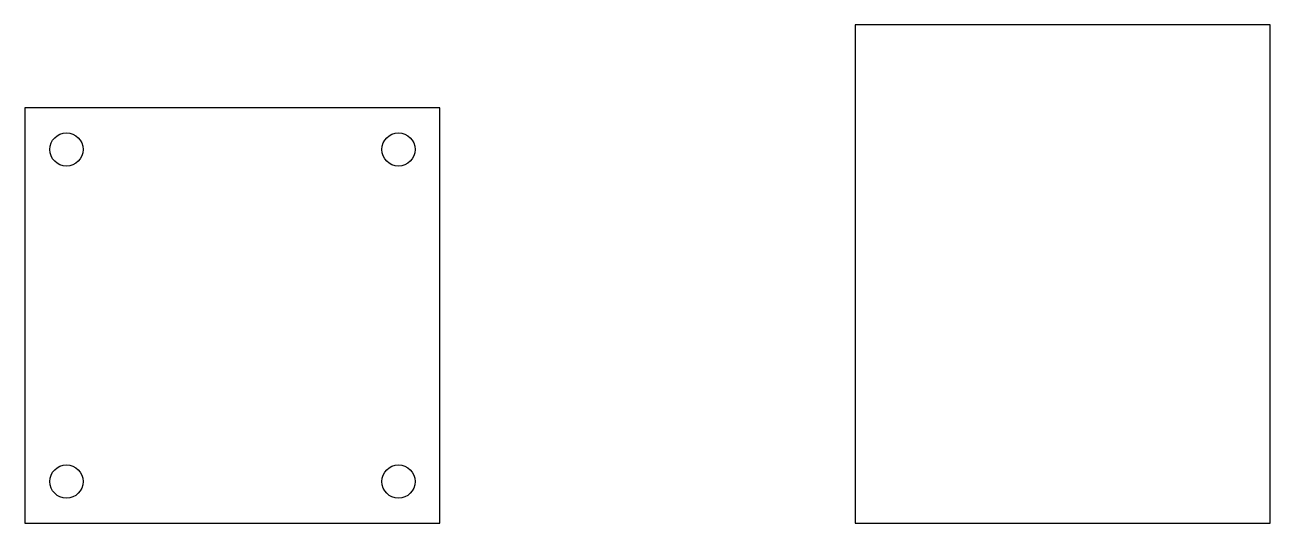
# Model space of a CAD drawing. Header units: metres. Extents: x 0 to 150, y 0 to 60.
import ezdxf

# ---------------------------------------------------------------- set-up
doc = ezdxf.new("R2010")
doc.units = ezdxf.units.M

msp = doc.modelspace()

# ---------------------------------------------------------------- linework, layer by layer
for points in [[(100, 0), (150, 0), (150, 60), (100, 60), (100, 0)], [(0, 0), (50, 0), (50, 50), (0, 50), (0, 0)]]:
    msp.add_lwpolyline(points)
for centre in [(5, 45), (45, 45), (5, 5), (45, 5)]:
    msp.add_circle(centre, 2)

doc.saveas('drawing.dxf')
